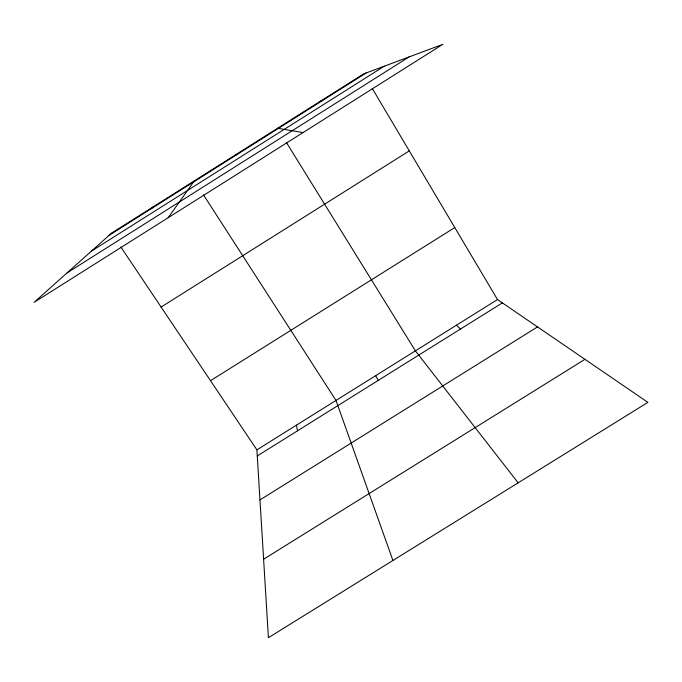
<?xml version="1.0" encoding="UTF-8"?>
<svg xmlns="http://www.w3.org/2000/svg" width="682" height="682" viewBox="0 0 682 682"><rect width="100%" height="100%" fill="white"/><g stroke="black" fill="none" stroke-linecap="round" stroke-linejoin="round"><path stroke-width="1.02" d="M235.955 155.206L235.963 154.558M168.147 217.72L194.421 180.798M151.31 208.675L152.947 206.996M109.12 235.324L366.115 72.983M91.354 251.189L384.239 66.214M67.024 272.928L409.123 56.913M161.123 307.053L409.294 150.884M210.508 380.692L454.783 227.566M256.892 449.856L497.502 299.56L647.9 402.363L268.418 637.696L256.892 449.856L120.859 247.012M257.267 455.943L502.37 302.885M259.961 499.923L537.501 326.9M263.602 559.214L584.943 359.329M320.566 101.115L322.211 100.714M277.591 128.259L303.03 132.581M456.411 325.229L460.503 329.031M518.132 482.83L415.398 350.846L286.414 142.504M203.475 194.856L336.004 400.436L392.917 560.485M372.193 88.353L497.502 299.56M375.663 375.663L378.246 380.394M296.414 425.167L297.523 430.811M111.558 233.142L34.1 302.339L442.874 44.304L363.625 73.912L111.558 233.142"/></g></svg>
